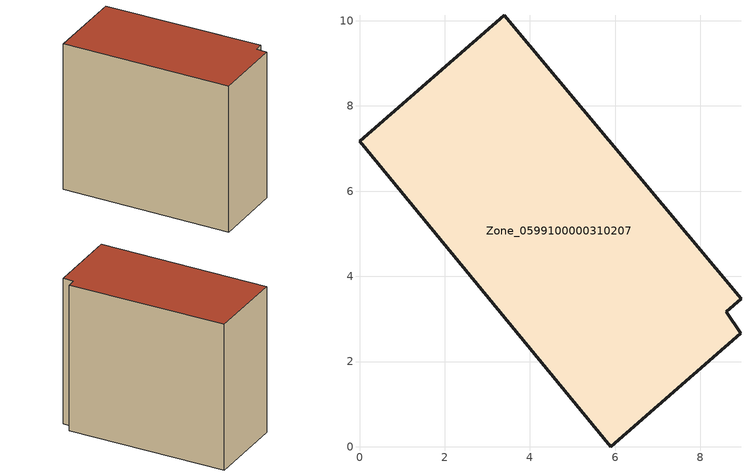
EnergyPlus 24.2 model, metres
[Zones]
Zone_0599100000310207
 floor ground (C_G): 0,7.17 3.4,10.13 8.95,3.47 8.6,3.17 8.95,2.67 5.89,0 z0
 wall outside (C_F): 3.4,10.13 0,7.17 5.89,0 8.95,2.67 8.6,3.17 8.95,3.47 3.4,10.13 z0:8.04
 roof outside (C_R): 5.89,0 8.95,2.67 8.6,3.17 8.95,3.47 3.4,10.13 0,7.17 z8.04
[BUILDING]
Pand.0599100000310207: North Axis=0; Terrain=City; Loads Convergence Tolerance Value=0.04; Temperature Convergence Tolerance Value=0.4; Solar Distribution=FullExterior; Maximum Number of Warmup Days=25; Minimum Number of Warmup Days=1
[Site:Location]
Rotterdam.The.Hague.AP_ZH_NLD Design_Conditions: Latitude=51.96; Longitude=4.45; Time Zone=1; Elevation=-4.5
[SITE:GROUNDTEMPERATURE:BUILDINGSURFACE]
18, 18, 18, 18, 18, 18, 18, 18, 18, 18, 18, 18
[MATERIAL] Thermal Absorptance=0.9; Solar Absorptance=0.7; Visible Absorptance=0.7
Name | Roughness | Thickness | Conductivity | Density | Specific Heat
G.TI.1946 | MediumSmooth | 0.15 | 1 | 540 | 1210
F.TI.1946 | Rough | 0.3 | 0.857143 | 1920 | 840
R.TI.1946 | MediumRough | 0.2 | 0.1 | 1500 | 1000
[CONSTRUCTION]
C_G: G.TI.1946
C_F: F.TI.1946
C_R: R.TI.1946
[ZONE]
Zone_0599100000310207: Type=1; Multiplier=1; Ceiling Height=Autocalculate; Volume=Autocalculate; Floor Area=autocalculate; Part of Total Floor Area=Yes
[ZONEINFILTRATION:DESIGNFLOWRATE]
Infil_Zone_0599100000310207: Zone or ZoneList or Space or SpaceList=Zone_0599100000310207; Schedule=AlwaysOn; Design Flow Rate Calculation Method=Flow/Area; Flow Rate per Floor Area=0.003; Constant Term Coefficient=1; Temperature Term Coefficient=0; Velocity Term Coefficient=0; Velocity Squared Term Coefficient=0
[HVACTEMPLATE:ZONE:IDEALLOADSAIRSYSTEM]
Zone_0599100000310207: Maximum Heating Supply Air Temperature=50; Minimum Cooling Supply Air Temperature=13; Maximum Heating Supply Air Humidity Ratio=0.0156; Minimum Cooling Supply Air Humidity Ratio=0.0077; Heating Limit=NoLimit; Cooling Limit=NoLimit; Dehumidification Control Type=ConstantSensibleHeatRatio; Cooling Sensible Heat Ratio=0.7; Dehumidification Setpoint=60; Humidification Control Type=None; Humidification Setpoint=30; Outdoor Air Method=None; Outdoor Air Flow Rate per Person=0.00944; Outdoor Air Flow Rate per Zone Floor Area=0; Outdoor Air Flow Rate per Zone=0; Demand Controlled Ventilation Type=None; Outdoor Air Economizer Type=NoEconomizer; Heat Recovery Type=None; Sensible Heat Recovery Effectiveness=0.7; Latent Heat Recovery Effectiveness=0.65
[ZONECONTROL:THERMOSTAT]
ThermostatControl_Zone_0599100000310207: Zone or ZoneList=Zone_0599100000310207; Control Type Schedule=DualSetpointControlType; Control 1=Thermostat_Zone_0599100000310207; Temperature Difference Between Cutout And Setpoint=0
[THERMOSTATSETPOINT:DUALSETPOINT]
Thermostat_Zone_0599100000310207: Heating Setpoint Temperature Schedule=HeatingSetpoint_Zone_0599100000310207; Cooling Setpoint Temperature Schedule=CoolingSetpoint_Zone_0599100000310207
[SCHEDULE:COMPACT]
HeatingSetpoint_Zone_0599100000310207: Through: 12/31, For: AllDays, Until: 24:00, 21
CoolingSetpoint_Zone_0599100000310207: Through: 12/31, For: AllDays, Until: 24:00, 24
DualSetpointControlType: Through: 12/31, For: AllDays, Until: 24:00, 4
AlwaysOn: Through: 12/31, For: AllDays, Until: 24:00, 1
